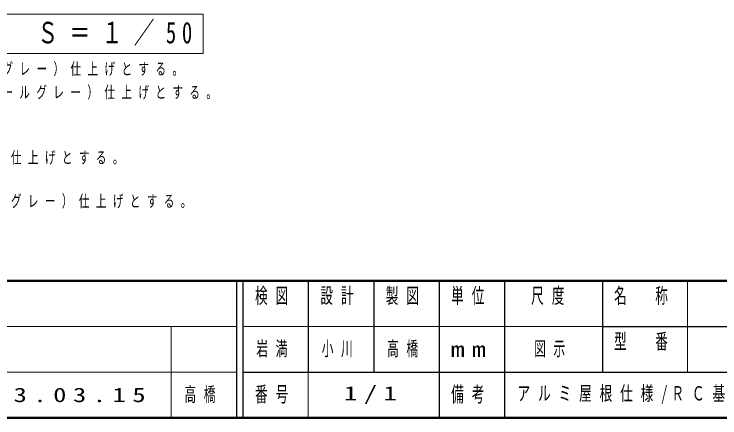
# Model space of a CAD drawing. Units: millimetres on the paper, scale 1:50. Extents: x -365 to 12, y -40 to 257.
# Drawn here: x -272.5 to -164.5, y 0 to 61.8 of the extents above; entities that cross this region are included whole.
import ezdxf

# ---------------------------------------------------------------- set-up
doc = ezdxf.new("R2010")
doc.units = ezdxf.units.MM
doc.layers.add('LY_1', color=7, linetype='Continuous', lineweight=13)
doc.layers.add('LY_2', color=7, linetype='Continuous', lineweight=13)
doc.styles.add('ＭＳ ゴシック', font='')
doc.styles.get('ＭＳ ゴシック').set_extended_font_data('MS Gothic')

msp = doc.modelspace()

# ---------------------------------------------------------------- linework, layer by layer
at = {"layer": 'LY_1'}
for p, q in [((-243.569, 61.831), (-288.625, 61.831)), ((-243.569, 55.775), (-243.569, 61.831)), ((-288.625, 55.775), (-243.569, 55.775))]:
    msp.add_line(p, q, dxfattribs=at)
at = {"layer": 'LY_2', "lineweight": 50}
for p, q in [((-365, 21), (0, 21)), ((-365, 0), (0, 0))]:
    msp.add_line(p, q, dxfattribs=at)
at = {"layer": 'LY_2', "lineweight": 25}
for p, q in [((-238.5, 21), (-238.5, 0)), ((-237.5, 21), (-237.5, 0)), ((-227.5, 21), (-227.5, 7)), ((-217.5, 21), (-217.5, 7)), ((-207.5, 21), (-207.5, 0)), ((-197.5, 21), (-197.5, 7)), ((-182.5, 21), (-182.5, 7)), ((-182.5, 14), (-70, 14)), ((-237.5, 7), (0, 7)), ((-197.5, 7), (-197.5, 0))]:
    msp.add_line(p, q, dxfattribs=at)
at = {"layer": 'LY_2'}
for p, q in [((-169.5, 21), (-169.5, 7)), ((-365, 14), (-238.5, 14)), ((-248.5, 14), (-248.5, 0)), ((-237.5, 14), (-182.5, 14)), ((-365, 7), (-238.5, 7)), ((-227.5, 7), (-227.5, 0))]:
    msp.add_line(p, q, dxfattribs=at)

# ---------------------------------------------------------------- texts
at = {"layer": 'LY_1', "style": 'ＭＳ ゴシック'}
for s, insert, char_height, attachment_point in [('\\T1.56;\\W0.7;立面図\u3000Ｓ＝１／50', (-288.597, 58.803), 3.299, 4), ('\\T1.6;\\W0.65;鋼材は、電気亜鉛メッキ処理の上、ポリエステル樹脂粉体塗装(チャコールグレー）仕上げとする。', (-361.396, 52.051), 1.833, 7), ('\\T1.6;\\W0.65;鋳鉄は、FCＤ450とし、亜鉛溶射処理の上、ウレタン樹脂塗料塗装（チャコールグレー）仕上げとする。', (-361.396, 48.717), 1.833, 7), ('\\T1.6;\\W0.65;アルミ合金鋳物は、AC3Aとし、ウレタン樹脂塗料塗装（チャコールグレー）仕上げとする。', (-361.396, 38.717), 1.833, 7), ('\\T1.6;\\W0.65;棟包はステンレス（SUS304）とし、ポリエステル樹脂粉体塗装（チャコールグレー）仕上げとする。', (-361.396, 32.051), 1.833, 7), ('\\T1.64;\\W0.6;岩満', (-232.5, 10.5), 2.199, 5), ('\\T1.64;\\W0.6;小川', (-222.5, 10.5), 2.199, 5), ('\\T1.64;\\W0.6;高橋', (-212.5, 10.5), 2.199, 5), ('\\T1.64;\\W0.6;図示', (-190, 10.5), 2.199, 5), ('\\T1.5;\\W1.35;23.03.15', (-263.5, 3.5), 2.199, 5), ('\\T1.64;\\W0.6;高橋', (-243.5, 3.5), 2.199, 5), ('\\T1.5;\\W1.35;1/1', (-217.5, 3.5), 2.199, 5), ('\\T1.61;\\W0.65;アルミ屋根仕様/ＲＣ基礎', (-195.5, 3.5), 2.199, 4)]:
    msp.add_mtext(s, dxfattribs=dict(at, insert=insert, char_height=char_height, attachment_point=attachment_point))
at = {"layer": 'LY_2', "color": 4, "char_height": 2.346, "style": 'ＭＳ ゴシック'}
for s, insert, attachment_point in [('\\T1.64;\\W0.6;検図', (-232.5, 19.9), 2), ('\\T1.64;\\W0.6;設計', (-222.5, 19.9), 2), ('\\T1.64;\\W0.6;製図', (-212.5, 19.9), 2), ('\\T1.64;\\W0.6;単位', (-202.5, 19.9), 2), ('\\T1.64;\\W0.6;尺度', (-190.25, 19.9), 2), ('\\T1.64;\\W0.6;名\u3000称', (-176, 19.9), 2), ('\\T1.64;\\W0.6;型\u3000番', (-176, 12.9), 2), ('\\T1.5;\\W1.35;mm', (-202.5, 10.5), 5), ('\\T1.64;\\W0.6;番号', (-232.5, 3.5), 5), ('\\T1.64;\\W0.6;備考', (-202.5, 3.5), 5)]:
    msp.add_mtext(s, dxfattribs=dict(at, insert=insert, attachment_point=attachment_point))

doc.saveas('drawing.dxf')
